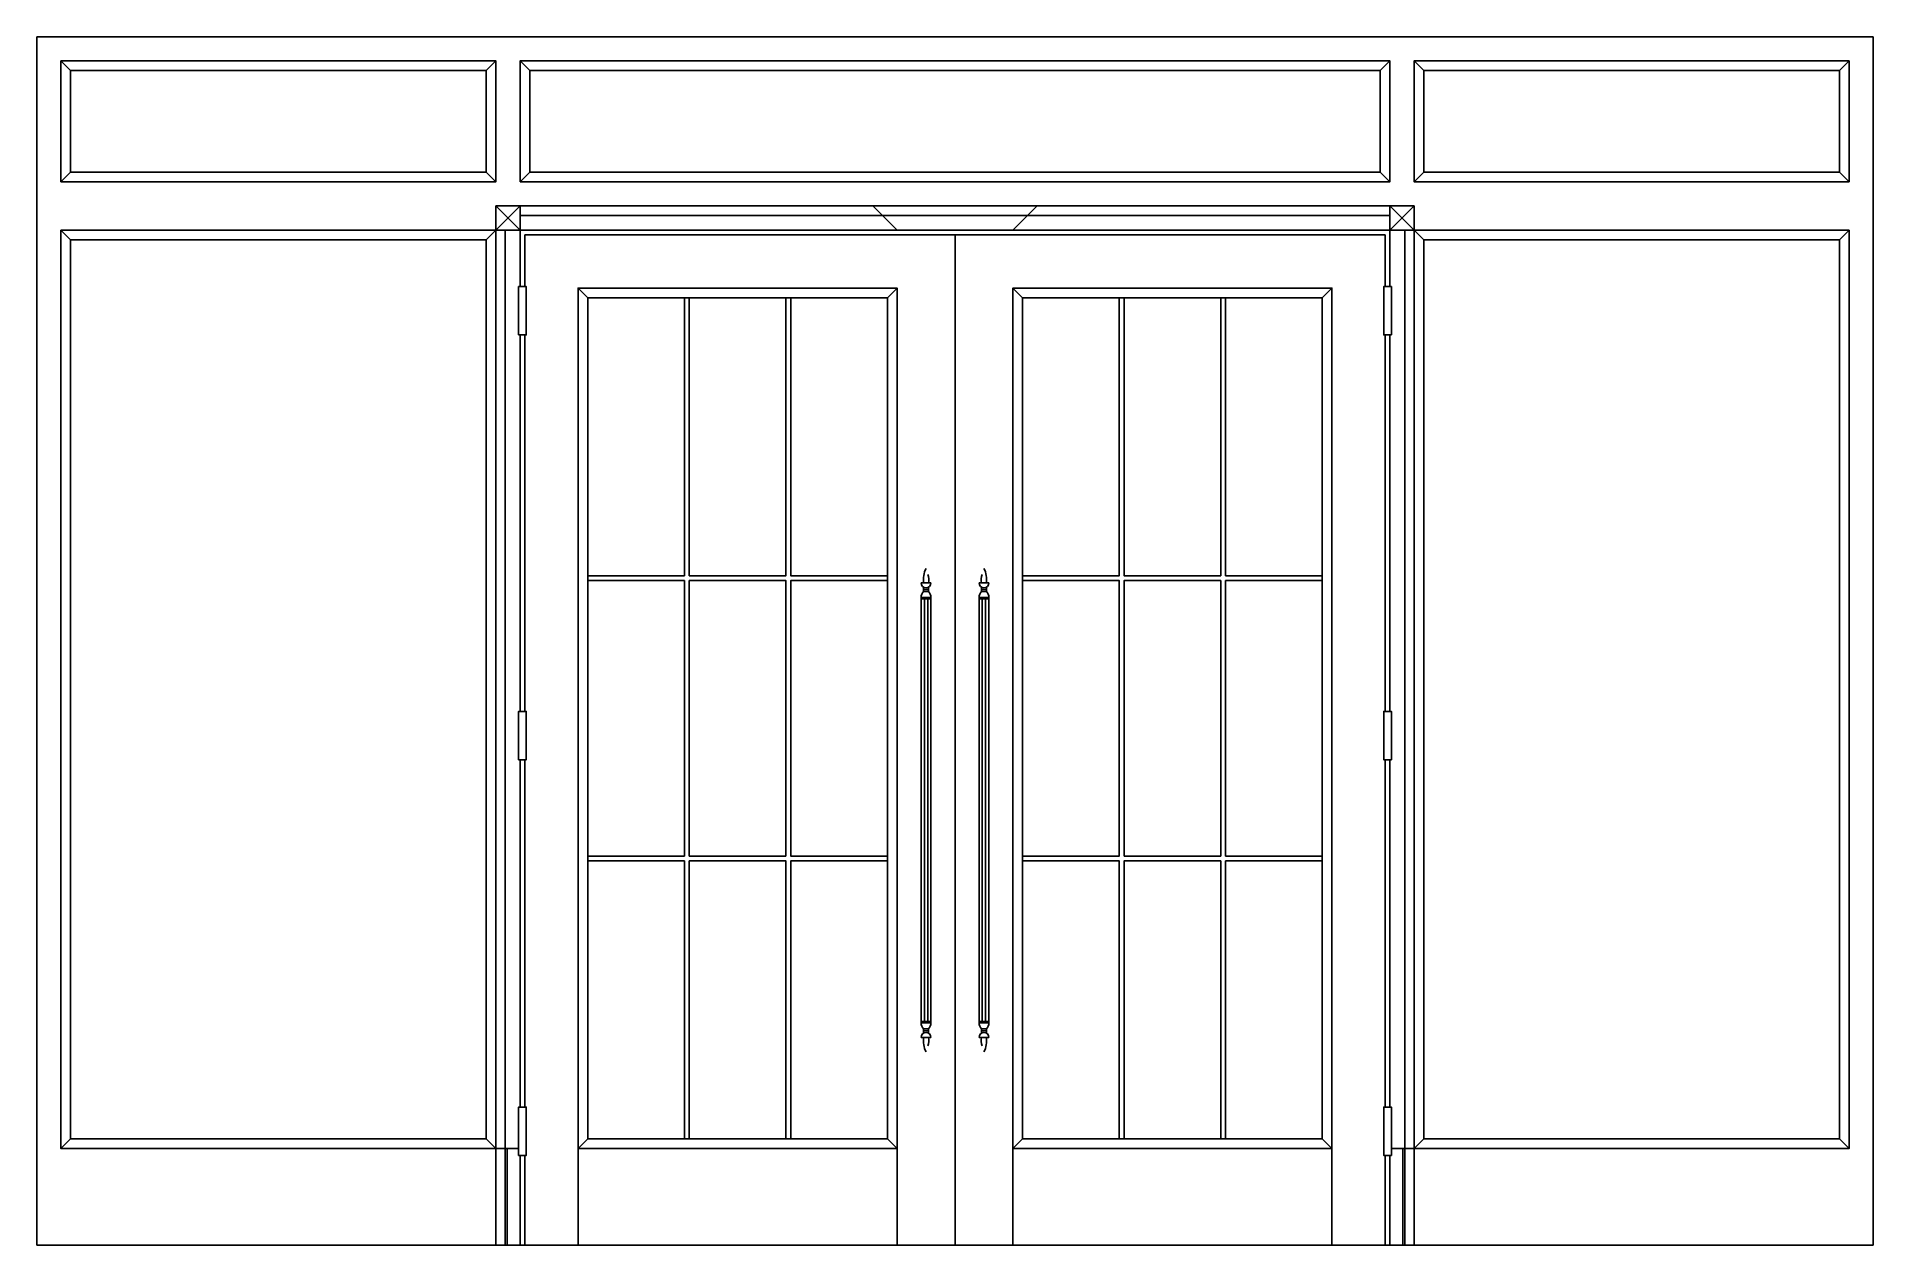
# Model space of a CAD drawing. Header units: metres. Extents: x 0 to 3800, y 0 to 2500.
import ezdxf

# ---------------------------------------------------------------- set-up
doc = ezdxf.new("R2010")
doc.units = ezdxf.units.M
for name, color, linetype in [('2', 2, 'Continuous'), ('3', 3, 'Continuous'), ('7', 7, 'Continuous'), ('BH', 3, 'Continuous')]:
    doc.layers.add(name, color=color, linetype=linetype)

msp = doc.modelspace()

# ---------------------------------------------------------------- hatches: boundary and pattern name
at = {"layer": 'BH'}
h = msp.add_hatch(dxfattribs=at)
h.set_pattern_fill('AR-RROOF', scale=1000)
h.paths.add_polyline_path([(70, 2430), (70, 2220), (930, 2220), (930, 2430)])
h.paths.add_polyline_path([(1020, 2430), (1020, 2220), (2780, 2220), (2780, 2430)])
h.paths.add_polyline_path([(2870, 2430), (2870, 2220), (3730, 2220), (3730, 2430)])
h.paths.add_polyline_path([(3730, 2080), (2870, 2080), (2870, 220.06), (3730, 220.06)])
h.paths.add_polyline_path([(70, 220.06), (930, 220.06), (930, 2080), (70, 2080)])
h.paths.add_polyline_path([(1340, 1960), (1140, 1960), (1140, 1385), (1340, 1385)])
h.paths.add_polyline_path([(1350, 1385), (1550, 1385), (1550, 1960), (1350, 1960)])
h.paths.add_polyline_path([(1560, 1385), (1760, 1385), (1760, 1960), (1560, 1960)])
h.paths.add_polyline_path([(1760, 1375), (1560, 1375), (1560, 805), (1760, 805)])
h.paths.add_polyline_path([(1350, 805), (1550, 805), (1550, 1375), (1350, 1375)])
h.paths.add_polyline_path([(1340, 1375), (1140, 1375), (1140, 805), (1340, 805)])
h.paths.add_polyline_path([(1340, 795), (1140, 795), (1140, 220), (1340, 220)])
h.paths.add_polyline_path([(1550, 795), (1350, 795), (1350, 220), (1550, 220)])
h.paths.add_polyline_path([(1560, 220), (1760, 220), (1760, 795), (1560, 795)])
h.paths.add_polyline_path([(2240, 795), (2040, 795), (2040, 220), (2240, 220)])
h.paths.add_polyline_path([(2250, 220), (2450, 220), (2450, 795), (2250, 795)])
h.paths.add_polyline_path([(2460, 220), (2660, 220), (2660, 795), (2460, 795)])
h.paths.add_polyline_path([(2460, 805), (2660, 805), (2660, 1375), (2460, 1375)])
h.paths.add_polyline_path([(2450, 1375), (2250, 1375), (2250, 805), (2450, 805)])
h.paths.add_polyline_path([(2240, 1375), (2040, 1375), (2040, 805), (2240, 805)])
h.paths.add_polyline_path([(2240, 1960), (2040, 1960), (2040, 1385), (2240, 1385)])
h.paths.add_polyline_path([(2450, 1960), (2250, 1960), (2250, 1385), (2450, 1385)])
h.paths.add_polyline_path([(2660, 1960), (2460, 1960), (2460, 1385), (2660, 1385)])

# ---------------------------------------------------------------- linework, layer by layer
for p, q in [((950, 2150), (950, 0)), ((950, 2150), (2850, 2150)), ((1780, 2100), (1730, 2150)), ((2020, 2100), (2070, 2150)), ((2850, 2150), (2850, 0)), ((950, 2100), (950, 1983.12)), ((1000, 2100), (2800, 2100)), ((1000, 2100), (1000, 1983.12)), ((1900, 0), (1900, 2090)), ((2800, 2100), (2800, 1983.12)), ((2800, 1983.12), (2800, 2100)), ((2850, 2100), (2850, 1983.12)), ((1000, 1883.12), (1000, 1104.22)), ((2800, 1883.12), (2800, 1104.22)), ((2800, 1104.22), (2800, 1883.12)), ((1830, 1340), (1830, 460)), ((1835, 1352.6), (1835, 1361.34)), ((1835, 1352.6), (1845, 1352.6)), ((1845, 1352.6), (1845, 1361.34)), ((1850, 1340), (1850, 460)), ((1950, 1340), (1950, 460)), ((1955, 1352.6), (1955, 1361.34)), ((1965, 1352.6), (1955, 1352.6)), ((1965, 1352.6), (1965, 1361.34)), ((1970, 1340), (1970, 460)), ((1000, 1004.22), (1000, 285.94)), ((2800, 1004.22), (2800, 285.94)), ((2800, 285.94), (2800, 1004.22)), ((1835, 447.4), (1835, 438.66)), ((1835, 447.4), (1845, 447.4)), ((1845, 447.4), (1845, 438.66)), ((1965, 447.4), (1955, 447.4)), ((1955, 447.4), (1955, 438.66)), ((1965, 447.4), (1965, 438.66)), ((950, 200.06), (997, 200.06)), ((1120, 200), (1780, 200)), ((1120, 200), (1120, 0)), ((1780, 0), (1780, 200)), ((2680, 200), (2020, 200)), ((2020, 0), (2020, 200)), ((2680, 200), (2680, 0)), ((2850, 200.06), (2803, 200.06)), ((1000, 185.94), (1000, 0)), ((2800, 0), (2800, 185.94))]:
    msp.add_line(p, q)
for points in [[(50, 2200), (950, 2200), (950, 2450), (50, 2450)], [(1000, 2200), (2800, 2200), (2800, 2450), (1000, 2450)], [(3750, 2200), (2850, 2200), (2850, 2450), (3750, 2450)], [(950, 2150), (1000, 2150), (1000, 2100), (950, 2100)], [(2850, 2150), (2800, 2150), (2800, 2100), (2850, 2100)], [(50, 2100), (950, 2100), (950, 200.06), (50, 200.06)], [(3750, 2100), (2850, 2100), (2850, 200.06), (3750, 200.06)], [(997, 1883.12), (1013, 1883.12), (1013, 1983.12), (997, 1983.12)], [(2803, 1883.12), (2787, 1883.12), (2787, 1983.12), (2803, 1983.12)], [(997, 1004.22), (1013, 1004.22), (1013, 1104.22), (997, 1104.22)], [(2803, 1004.22), (2787, 1004.22), (2787, 1104.22), (2803, 1104.22)], [(997, 185.94), (1013, 185.94), (1013, 285.94), (997, 285.94)], [(2803, 185.94), (2787, 185.94), (2787, 285.94), (2803, 285.94)]]:
    msp.add_lwpolyline(points, close=True)
for points in [[(1780, 200), (1780, 1980), (1120, 1980), (1120, 200)], [(2020, 200), (2020, 1980), (2680, 1980), (2680, 200)]]:
    msp.add_lwpolyline(points)
for centre, radius, start, end in [((1840, 1370), 10, 180, 0), ((1960, 1370), 10, 180, 0), ((1847.68, 1340.28), 17.68, 135.81, 180.9), ((1832.32, 1340.28), 17.68, 359.1, 44.19), ((1967.68, 1340.28), 17.68, 135.81, 180.9), ((1952.32, 1340.28), 17.68, 359.1, 44.19), ((1847.68, 459.72), 17.68, 179.1, 224.19), ((1832.32, 459.72), 17.68, 315.81, 0.9), ((1967.68, 459.72), 17.68, 179.1, 224.19), ((1952.32, 459.72), 17.68, 315.81, 0.9), ((1840, 430), 10, 360, 180), ((1960, 430), 10, 360, 180)]:
    msp.add_arc(centre, radius, start, end)
at = {"layer": '2'}
msp.add_line((0, 0), (3800, 0), dxfattribs=at)
at = {"layer": '3'}
for p, q in [((50, 2450), (70, 2430)), ((930, 2430), (950, 2450)), ((1020, 2430), (1000, 2450)), ((2780, 2430), (2800, 2450)), ((2870, 2430), (2850, 2450)), ((3750, 2450), (3730, 2430)), ((70, 2220), (50, 2200)), ((930, 2220), (950, 2200)), ((1020, 2220), (1000, 2200)), ((2780, 2220), (2800, 2200)), ((2870, 2220), (2850, 2200)), ((3730, 2220), (3750, 2200)), ((1000, 2150), (950, 2100)), ((950, 2150), (1000, 2100)), ((1000, 2130.09), (2800, 2130.09)), ((2850, 2150), (2800, 2100)), ((2800, 2150), (2850, 2100)), ((70, 2080), (50, 2100)), ((930, 2080), (950, 2100)), ((969.56, 2100), (969.56, 0)), ((2830.44, 2100), (2830.44, 0)), ((2870, 2080), (2850, 2100)), ((3730, 2080), (3750, 2100)), ((1140, 1960), (1120, 1980)), ((1760, 1960), (1780, 1980)), ((2040, 1960), (2020, 1980)), ((2660, 1960), (2680, 1980)), ((1830, 1370), (1850, 1370)), ((1970, 1370), (1950, 1370)), ((1830, 1340), (1850, 1340)), ((1830, 1337), (1850, 1337)), ((1835, 1356.62), (1845, 1356.62)), ((1836.72, 1337), (1836.72, 463)), ((1843.65, 1337), (1843.65, 463)), ((1970, 1340), (1950, 1340)), ((1970, 1337), (1950, 1337)), ((1965, 1356.62), (1955, 1356.62)), ((1956.35, 1337), (1956.35, 463)), ((1963.28, 1337), (1963.28, 463)), ((1830, 463), (1850, 463)), ((1830, 460), (1850, 460)), ((1970, 463), (1950, 463)), ((1970, 460), (1950, 460)), ((1830, 430), (1850, 430)), ((1835, 443.38), (1845, 443.38)), ((1970, 430), (1950, 430)), ((1965, 443.38), (1955, 443.38)), ((70, 220.06), (50, 200.06)), ((930, 220.06), (950, 200.06)), ((973.5, 200.06), (973.5, 0)), ((1140, 220), (1120, 200)), ((1760, 220), (1780, 200)), ((2040, 220), (2020, 200)), ((2660, 220), (2680, 200)), ((2826.5, 200.06), (2826.5, 0)), ((2870, 220.06), (2850, 200.06)), ((3730, 220.06), (3750, 200.06))]:
    msp.add_line(p, q, dxfattribs=at)
for points in [[(70, 2220), (930, 2220), (930, 2430), (70, 2430)], [(1020, 2220), (2780, 2220), (2780, 2430), (1020, 2430)], [(3730, 2220), (2870, 2220), (2870, 2430), (3730, 2430)], [(70, 2080), (930, 2080), (930, 220.06), (70, 220.06)], [(3730, 2080), (2870, 2080), (2870, 220.06), (3730, 220.06)], [(1760, 220), (1760, 1960), (1140, 1960), (1140, 220)], [(2040, 220), (2040, 1960), (2660, 1960), (2660, 220)], [(1550, 805), (1550, 1375), (1350, 1375), (1350, 805)], [(2250, 805), (2250, 1375), (2450, 1375), (2450, 805)]]:
    msp.add_lwpolyline(points, close=True, dxfattribs=at)
for points in [[(2790, 1983.12), (2790, 2090), (1010, 2090), (1010, 1983.12)], [(1140, 1385), (1340, 1385), (1340, 1960)], [(1350, 1960), (1350, 1385), (1550, 1385), (1550, 1960)], [(1760, 1385), (1560, 1385), (1560, 1960)], [(2040, 1385), (2240, 1385), (2240, 1960)], [(2450, 1960), (2450, 1385), (2250, 1385), (2250, 1960)], [(2660, 1385), (2460, 1385), (2460, 1960)], [(1010, 1883.12), (1010, 1104.22)], [(2790, 1883.12), (2790, 1104.22)], [(2790, 1104.22), (2790, 1883.12)], [(1140, 805), (1340, 805), (1340, 1375), (1140, 1375)], [(1760, 1375), (1560, 1375), (1560, 805), (1760, 805)], [(2040, 1375), (2240, 1375), (2240, 805), (2040, 805)], [(2660, 805), (2460, 805), (2460, 1375), (2660, 1375)], [(1010, 1004.22), (1010, 285.94)], [(2790, 1004.22), (2790, 285.94)], [(2790, 285.94), (2790, 1004.22)], [(1340, 220), (1340, 795), (1140, 795)], [(1550, 220), (1550, 795), (1350, 795), (1350, 220)], [(1560, 220), (1560, 795), (1760, 795)], [(2240, 220), (2240, 795), (2040, 795)], [(2250, 220), (2250, 795), (2450, 795), (2450, 220)], [(2460, 220), (2460, 795), (2660, 795)], [(1010, 185.94), (1010, 0)], [(2790, 0), (2790, 185.94)]]:
    msp.add_lwpolyline(points, dxfattribs=at)
for centre, radius, start, end in [((1884.9, 1377.53), 50.21, 153.41, 188.62), ((1806.11, 1376.11), 39.68, 351.15, 16.72), ((1993.89, 1376.11), 39.68, 163.28, 188.85), ((1915.1, 1377.53), 50.21, 351.38, 26.59), ((1884.9, 422.47), 50.21, 171.38, 206.59), ((1806.11, 423.89), 39.68, 343.28, 8.85), ((1993.89, 423.89), 39.68, 171.15, 196.72), ((1915.1, 422.47), 50.21, 333.41, 8.62)]:
    msp.add_arc(centre, radius, start, end, dxfattribs=at)
at = {"layer": '7'}
for p, q in [((0, 2500), (0, 0)), ((3800, 2500), (0, 2500)), ((3800, 0), (3800, 2500))]:
    msp.add_line(p, q, dxfattribs=at)

doc.saveas('drawing.dxf')
